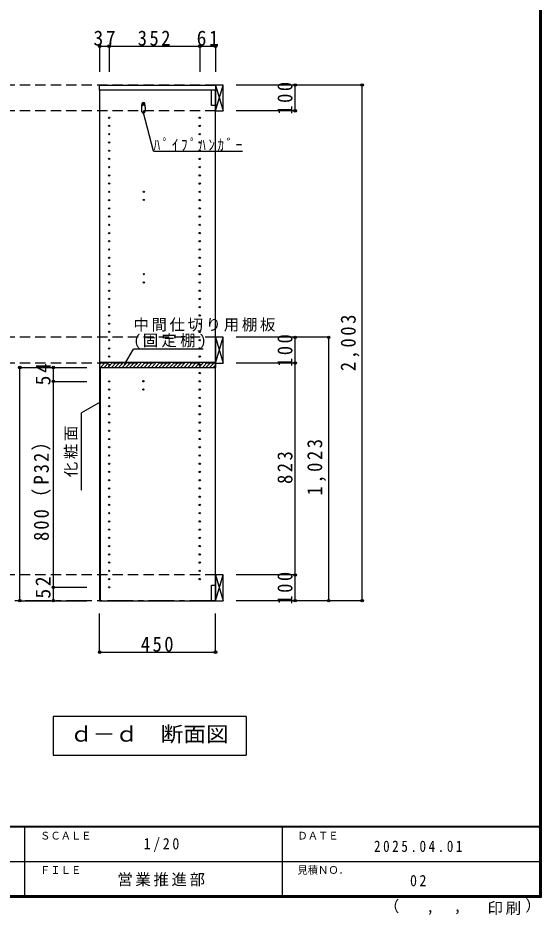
# Model space of a CAD drawing. Units: millimetres at full size, sheet at 1:20. Extents: x -8210 to 8210, y -5841 to 5773.
# Drawn here: x 6177 to 8210, y 119 to 3603 of the extents above; entities that cross this region are included whole.
import ezdxf
from ezdxf.enums import TextEntityAlignment as Align

# ---------------------------------------------------------------- set-up
doc = ezdxf.new("R2010")
doc.units = ezdxf.units.MM
doc.header["$LTSCALE"] = 20
doc.header["$PDMODE"] = 32
doc.header["$PDSIZE"] = 10
doc.linetypes.add('CHAIN1', pattern=[8, 5, -1, 1, -1])
doc.linetypes.add('DASHED2', pattern=[3, 2, -1])
for name, color, linetype in [('0-2_本体', 2, 'Continuous'), ('0-3_固定棚', 2, 'Continuous'), ('0-5', 4, 'Continuous'), ('0-6_ﾊﾟｲﾌﾟﾊﾝｶﾞｰ', 4, 'Continuous'), ('0-7_桟木・巾木', 2, 'Continuous'), ('0-8_引き出し', 2, 'Continuous'), ('0-A_文字', 7, 'Continuous'), ('0-B_寸法', 7, 'Continuous'), ('0-C_ハッチ', 4, 'Continuous'), ('F-1_枠', 6, 'Continuous'), ('F-A_文字', 7, 'Continuous')]:
    doc.layers.add(name, color=color, linetype=linetype)
doc.styles.add('ＭＳ ゴシック', font='')
doc.styles.get('ＭＳ ゴシック').set_extended_font_data('MS Gothic')

msp = doc.modelspace()

# ---------------------------------------------------------------- linework, layer by layer
at = {"layer": '0-2_本体'}
for p, q in [((6494.71, 3322.77), (6494.71, 3342.77)), ((6494.71, 3342.77), (6944.71, 3342.77)), ((6944.71, 3322.77), (6494.71, 3322.77)), ((6944.71, 3342.77), (6944.71, 3322.77))]:
    msp.add_line(p, q, dxfattribs=at)
at = {"layer": '0-3_固定棚'}
for p, q in [((6494.71, 2265.77), (6494.71, 2245.77)), ((6494.71, 2265.77), (6944.71, 2265.77)), ((6944.71, 2265.77), (6944.71, 2245.77)), ((6494.71, 2245.77), (6944.71, 2245.77)), ((6496.71, 2245.77), (6496.71, 1339.77))]:
    msp.add_line(p, q, dxfattribs=at)
at = {"layer": '0-5', "color": 3}
for p, q in [((6494.71, 3322.77), (6494.71, 1339.77)), ((6944.71, 3322.77), (6494.71, 3322.77)), ((6944.71, 1339.77), (6944.71, 3322.77)), ((6494.71, 1339.77), (6944.71, 1339.77))]:
    msp.add_line(p, q, dxfattribs=at)
at = {"layer": '0-5'}
for centre in [(6664.71, 3269.27), (6531.71, 3215.77), (6664.71, 3237.27), (6883.71, 3215.77), (6531.71, 3183.77), (6883.71, 3183.77), (6531.71, 3151.77), (6883.71, 3151.77), (6531.71, 3119.77), (6883.71, 3119.77), (6531.71, 3087.77), (6883.71, 3087.77), (6531.71, 3055.77), (6883.71, 3055.77), (6531.71, 3023.77), (6883.71, 3023.77), (6531.71, 2991.77), (6531.71, 2959.77), (6883.71, 2991.77), (6883.71, 2959.77), (6531.71, 2927.77), (6666.37, 2928.27), (6883.71, 2927.77), (6531.71, 2895.77), (6666.37, 2896.27), (6883.71, 2895.77), (6531.71, 2863.77), (6883.71, 2863.77), (6531.71, 2831.77), (6883.71, 2831.77), (6531.71, 2799.77), (6883.71, 2799.77), (6531.71, 2767.77), (6883.71, 2767.77), (6531.71, 2735.77), (6883.71, 2735.77), (6531.71, 2703.77), (6883.71, 2703.77), (6531.71, 2671.77), (6883.71, 2671.77), (6531.71, 2639.77), (6883.71, 2639.77), (6531.71, 2607.77), (6666.37, 2608.27), (6666.37, 2576.27), (6883.71, 2607.77), (6531.71, 2575.77), (6531.71, 2543.77), (6883.71, 2575.77), (6883.71, 2543.77), (6531.71, 2511.77), (6883.71, 2511.77), (6531.71, 2479.77), (6883.71, 2479.77), (6531.71, 2447.77), (6883.71, 2447.77), (6531.71, 2415.77), (6883.71, 2415.77), (6531.71, 2383.77), (6883.71, 2383.77), (6531.71, 2351.77), (6883.71, 2351.77), (6531.71, 2319.77), (6883.71, 2319.77), (6531.71, 2287.77), (6883.71, 2287.77), (6531.71, 2255.77), (6883.71, 2255.77), (6883.71, 2223.77), (6531.71, 2191.77), (6531.71, 2159.77), (6664.71, 2192.27), (6664.71, 2160.27), (6883.71, 2191.77), (6883.71, 2159.77), (6531.71, 2127.77), (6883.71, 2127.77), (6531.71, 2095.77), (6883.71, 2095.77), (6531.71, 2063.77), (6883.71, 2063.77), (6531.71, 2031.77), (6883.71, 2031.77), (6531.71, 1999.77), (6883.71, 1999.77), (6531.71, 1967.77), (6883.71, 1967.77), (6531.71, 1935.77), (6883.71, 1935.77), (6531.71, 1903.77), (6883.71, 1903.77), (6531.71, 1871.77), (6883.71, 1871.77), (6531.71, 1839.77), (6883.71, 1839.77), (6531.71, 1807.77), (6531.71, 1775.77), (6883.71, 1807.77), (6883.71, 1775.77), (6531.71, 1743.77), (6883.71, 1743.77), (6531.71, 1711.77), (6883.71, 1711.77), (6531.71, 1679.77), (6883.71, 1679.77), (6531.71, 1647.77), (6883.71, 1647.77), (6531.71, 1615.77), (6883.71, 1615.77), (6531.71, 1583.77), (6883.71, 1583.77), (6531.71, 1551.77), (6883.71, 1551.77), (6531.71, 1519.77), (6883.71, 1519.77), (6531.71, 1487.77), (6883.71, 1487.77), (6531.71, 1455.77), (6883.71, 1455.77), (6531.71, 1423.77), (6531.71, 1391.77), (6883.71, 1423.77)]:
    msp.add_circle(centre, 2.5, dxfattribs=at)
at = {"layer": '0-6_ﾊﾟｲﾌﾟﾊﾝｶﾞｰ', "color": 2}
for p, q in [((6657.21, 3257.27), (6657.21, 3242.27)), ((6672.21, 3257.27), (6672.21, 3242.27))]:
    msp.add_line(p, q, dxfattribs=at)
for centre, start, end in [((6664.71, 3257.27), 0, 180), ((6664.71, 3242.27), 180, 0)]:
    msp.add_arc(centre, 7.5, start, end, dxfattribs=at)
at = {"layer": '0-6_ﾊﾟｲﾌﾟﾊﾝｶﾞｰ', "color": 7}
for centre, radius, start, end in [((6703.32, 3255.76), 46.13, 162.96035, 178.115), ((6664.71, 3269.27), 5.5, 0, 180), ((6626.11, 3255.76), 46.13, 1.885, 17.03965)]:
    msp.add_arc(centre, radius, start, end, dxfattribs=at)
at = {"layer": '0-7_桟木・巾木'}
for p, q in [((6944.71, 3322.77), (6929.71, 3322.77)), ((6929.71, 3262.77), (6929.71, 3322.77)), ((6944.71, 3322.77), (6944.71, 3281.77)), ((6929.71, 1399.77), (6944.71, 1399.77)), ((6944.71, 1399.77), (6944.71, 1339.77))]:
    msp.add_line(p, q, dxfattribs=at)
for points in [[(6944.71, 3262.77), (6933.22, 3262.77), (6929.71, 3262.77)], [(6944.71, 1339.77), (6929.71, 1339.77), (6929.71, 1399.77)]]:
    msp.add_lwpolyline(points, dxfattribs=at)
at = {"layer": '0-8_引き出し', "color": 3}
for p, q in [((6944.71, 3342.77), (6944.71, 3242.77)), ((6974.71, 3342.77), (6944.71, 3342.77)), ((6974.71, 3242.77), (6974.71, 3342.77)), ((6944.71, 3242.77), (6974.71, 3242.77)), ((6944.71, 1439.77), (6944.71, 1339.77)), ((6974.71, 1439.77), (6944.71, 1439.77)), ((6974.71, 1339.77), (6974.71, 1439.77)), ((6944.71, 1339.77), (6974.71, 1339.77))]:
    msp.add_line(p, q, dxfattribs=at)
at = {"layer": '0-8_引き出し', "color": 7}
for p, q in [((6944.71, 3242.77), (6974.71, 3342.77)), ((6944.71, 3342.77), (6974.71, 3242.77)), ((6944.71, 2362.77), (6974.71, 2262.77)), ((6944.71, 2262.77), (6974.71, 2362.77)), ((6944.71, 1339.77), (6974.71, 1439.77)), ((6944.71, 1439.77), (6974.71, 1339.77))]:
    msp.add_line(p, q, dxfattribs=at)
at = {"layer": '0-8_引き出し', "color": 3}
msp.add_lwpolyline([(6974.71, 2262.77), (6974.71, 2362.77), (6944.71, 2362.77), (6944.71, 2262.77)], close=True, dxfattribs=at)
at = {"layer": '0-A_文字'}
for p, q in [((6704.45, 3086.47), (6664.71, 3234.77)), ((6704.45, 3086.47), (7049.45, 3086.47)), ((6591.1, 2256.71), (6626.12, 2317.36)), ((6826.12, 2317.36), (6626.12, 2317.36)), ((6897.5, 2317.36), (6626.12, 2317.36)), ((6496.71, 2110.88), (6424.71, 2069.32)), ((6424.71, 1769.32), (6424.71, 2069.32)), ((6314.71, 889.77), (6314.71, 739.77)), ((7064.71, 889.77), (6314.71, 889.77)), ((7064.71, 889.77), (7064.71, 739.77)), ((6314.71, 739.77), (7064.71, 739.77))]:
    msp.add_line(p, q, dxfattribs=at)
at = {"layer": '0-A_文字', "linetype": 'CHAIN1'}
msp.add_line((6944.71, 1339.77), (2014.71, 1339.77), dxfattribs=at)
at = {"layer": '0-B_寸法', "color": 4}
for p, q in [((6494.71, 3493.77), (6494.71, 3393.77)), ((6494.71, 3493.77), (6944.71, 3493.77)), ((6531.71, 3493.77), (6531.71, 3393.77)), ((6883.71, 3493.77), (6883.71, 3393.77)), ((6944.71, 3493.77), (6944.71, 3393.77)), ((7254.71, 3342.77), (7024.71, 3342.77)), ((7514.71, 3342.77), (7024.71, 3342.77)), ((7254.71, 3242.77), (7254.71, 3342.77)), ((7514.71, 1339.77), (7514.71, 3342.77)), ((7254.71, 3242.77), (7024.71, 3242.77)), ((7254.71, 2362.77), (7024.71, 2362.77)), ((7384.71, 2362.77), (7254.71, 2362.77)), ((7254.71, 2262.77), (7254.71, 2362.77)), ((7384.71, 1339.77), (7384.71, 2362.77)), ((6184.71, 1339.77), (6184.71, 2245.77)), ((6184.71, 2245.77), (6444.71, 2245.77)), ((6314.71, 2245.77), (6444.71, 2245.77)), ((6314.71, 2245.77), (6314.71, 2191.77)), ((7254.71, 2262.77), (7024.71, 2262.77)), ((7254.71, 1439.77), (7254.71, 2262.77)), ((6314.71, 2191.77), (6444.71, 2191.77)), ((6314.71, 2191.77), (6314.71, 1391.77)), ((7254.71, 1439.77), (7024.71, 1439.77)), ((7254.71, 1339.77), (7254.71, 1439.77)), ((6314.71, 1391.77), (6444.71, 1391.77)), ((6314.71, 1391.77), (6314.71, 1339.77)), ((6184.71, 1339.77), (6444.71, 1339.77)), ((6314.71, 1339.77), (6444.71, 1339.77)), ((7254.71, 1339.77), (7024.71, 1339.77)), ((7514.71, 1339.77), (7024.71, 1339.77)), ((7384.71, 1339.77), (7254.71, 1339.77)), ((6494.71, 1139.77), (6494.71, 1289.77)), ((6944.71, 1139.77), (6944.71, 1289.77)), ((6494.71, 1139.77), (6944.71, 1139.77))]:
    msp.add_line(p, q, dxfattribs=at)
at = {"layer": '0-B_寸法', "color": 4, "linetype": 'DASHED2'}
for p, q in [((6944.71, 3342.77), (2014.71, 3342.77)), ((6944.71, 3242.77), (2014.71, 3242.77)), ((6944.71, 2362.77), (2014.71, 2362.77)), ((6944.71, 2262.77), (2014.71, 2262.77)), ((6944.71, 1439.77), (2014.71, 1439.77))]:
    msp.add_line(p, q, dxfattribs=at)
at = {"layer": '0-B_寸法'}
for p in [(6494.71, 3493.77), (6531.71, 3493.77), (6883.71, 3493.77), (6944.71, 3493.77), (7254.71, 3342.77), (7514.71, 3342.77), (7254.71, 3242.77), (7254.71, 2362.77), (7384.71, 2362.77), (7254.71, 2262.77), (6184.71, 2245.77), (6314.71, 2245.77), (6314.71, 2191.77), (7254.71, 1439.77), (6314.71, 1391.77), (6184.71, 1339.77), (6314.71, 1339.77), (7254.71, 1339.77), (7384.71, 1339.77), (7514.71, 1339.77), (6494.71, 1139.77), (6944.71, 1139.77)]:
    msp.add_point(p, dxfattribs=at)
at = {"layer": '0-C_ハッチ'}
for p, q in [((6494.71, 2256.82), (6503.66, 2265.77)), ((6497.8, 2245.77), (6517.8, 2265.77)), ((6511.94, 2245.77), (6531.94, 2265.77)), ((6526.09, 2245.77), (6546.09, 2265.77)), ((6540.23, 2245.77), (6560.23, 2265.77)), ((6554.37, 2245.77), (6574.37, 2265.77)), ((6568.51, 2245.77), (6588.51, 2265.77)), ((6582.65, 2245.77), (6602.65, 2265.77)), ((6596.8, 2245.77), (6616.8, 2265.77)), ((6610.94, 2245.77), (6630.94, 2265.77)), ((6625.08, 2245.77), (6645.08, 2265.77)), ((6639.22, 2245.77), (6659.22, 2265.77)), ((6653.37, 2245.77), (6673.37, 2265.77)), ((6667.51, 2245.77), (6687.51, 2265.77)), ((6681.65, 2245.77), (6701.65, 2265.77)), ((6695.79, 2245.77), (6715.79, 2265.77)), ((6709.93, 2245.77), (6729.93, 2265.77)), ((6724.08, 2245.77), (6744.08, 2265.77)), ((6738.22, 2245.77), (6758.22, 2265.77)), ((6752.36, 2245.77), (6772.36, 2265.77)), ((6766.5, 2245.77), (6786.5, 2265.77)), ((6780.64, 2245.77), (6800.64, 2265.77)), ((6794.79, 2245.77), (6814.79, 2265.77)), ((6808.93, 2245.77), (6828.93, 2265.77)), ((6823.07, 2245.77), (6843.07, 2265.77)), ((6837.21, 2245.77), (6857.21, 2265.77)), ((6851.36, 2245.77), (6871.36, 2265.77)), ((6865.5, 2245.77), (6885.5, 2265.77)), ((6879.64, 2245.77), (6899.64, 2265.77)), ((6893.78, 2245.77), (6913.78, 2265.77)), ((6907.92, 2245.77), (6927.92, 2265.77)), ((6922.07, 2245.77), (6942.07, 2265.77)), ((6936.21, 2245.77), (6944.71, 2254.28))]:
    msp.add_line(p, q, dxfattribs=at)
at = {"layer": 'F-1_枠'}
for p, q in [((8203.33, 5773.33), (8203.33, 186.67)), ((8206.67, 5773.33), (8206.67, 186.67)), ((8210, 5773.33), (8210, 186.67)), ((8210, 463.33), (410, 463.33)), ((8210, 460), (410, 460)), ((6203.33, 460), (6203.33, 193.33)), ((7203.33, 460), (7203.33, 193.33)), ((4310, 326.67), (8203.33, 326.66)), ((8210, 193.33), (410, 193.33)), ((8210, 190), (410, 190)), ((8210, 186.67), (410, 186.67))]:
    msp.add_line(p, q, dxfattribs=at)

# ---------------------------------------------------------------- texts
at = {"layer": '0-A_文字', "style": 'ＭＳ ゴシック', "width": 1.1}
msp.add_text('ｄ－ｄ\u3000断面図', height=58.65, dxfattribs=at).set_placement((6379.71, 774.77), align=Align.BOTTOM_LEFT)
at = {"layer": '0-A_文字', "char_height": 43.99, "attachment_point": 7, "style": 'ＭＳ ゴシック'}
for s, insert in [('\\T1.39;\\W0.85;ﾊﾟｲﾌﾟﾊﾝｶﾞｰ', (6704.45, 3086.47)), ('\\T1.17;中間仕切り用棚板', (6626.12, 2384.92)), ('\\T1.21;(固定棚)', (6626.12, 2317.36))]:
    msp.add_mtext(s, dxfattribs=dict(at, insert=insert))
at = {"layer": '0-A_文字', "insert": (6409.71, 1819.32), "char_height": 43.99, "attachment_point": 7, "rotation": 90, "style": 'ＭＳ ゴシック'}
msp.add_mtext('\\T1.17;化粧面', dxfattribs=at)
at = {"layer": '0-B_寸法', "char_height": 58.65, "attachment_point": 7, "style": 'ＭＳ ゴシック'}
for s, insert in [('\\T1.27;\\W0.95;37', (6470.71, 3494.98)), ('\\T1.27;\\W0.9;352', (6642.71, 3494.98)), ('\\T1.27;\\W0.95;61', (6871.71, 3494.98)), ('\\T1.27;\\W0.9;450', (6654.71, 1140.98))]:
    msp.add_mtext(s, dxfattribs=dict(at, insert=insert))
at = {"layer": '0-B_寸法', "char_height": 58.65, "attachment_point": 7, "rotation": 90, "style": 'ＭＳ ゴシック'}
for s, insert in [('\\T1.27;\\W0.9;100', (7244.71, 3227.77)), ('\\T1.28;\\W0.9;2,003', (7504.71, 2231.27)), ('\\T1.27;\\W0.9;100', (7244.71, 2247.77)), ('\\T1.27;\\W0.95;54', (6304.71, 2176.27)), ('\\T1.28;\\W0.9;1,023', (7374.71, 1748.27)), ('\\T1.22;\\W0.9;800（P32）', (6304.71, 1571.77)), ('\\T1.27;\\W0.9;823', (7244.71, 1793.27)), ('\\T1.27;\\W0.95;52', (6304.71, 1348.04)), ('\\T1.27;\\W0.9;100', (7244.71, 1324.77))]:
    msp.add_mtext(s, dxfattribs=dict(at, insert=insert))
at = {"layer": 'F-A_文字', "style": 'ＭＳ ゴシック'}
for s, height, p in [('ＳＣＡＬＥ', 29.33, (6263.33, 403.33)), ('ＤＡＴＥ', 29.33, (7263.33, 403.33)), ('ＦＩＬＥ', 29.33, (6263.33, 270)), ('見積ＮＯ．', 29.33, (7263.33, 270)), ('（', 43.99, (7599.36, 117.79)), ('）', 43.99, (8148.94, 120.58)), (',', 43.99, (7870.13, 119.65)), (',', 43.99, (7764.19, 117.79))]:
    msp.add_text(s, height=height, dxfattribs=at).set_placement(p, align=Align.BOTTOM_LEFT)
at = {"layer": 'F-A_文字', "char_height": 43.99, "attachment_point": 7, "style": 'ＭＳ ゴシック'}
for s, insert in [('\\T1.38;\\W0.9;1/20', (6665.83, 363.33)), ('\\T1.39;\\W0.85;2025.04.01', (7560.83, 363.33)), ('\\T1.17;営業推進部', (6563.33, 230)), ('\\T1.36;\\W0.9;02', (7700.83, 230)), ('\\T1.17;印刷', (8002.1, 118.72))]:
    msp.add_mtext(s, dxfattribs=dict(at, insert=insert))

doc.saveas('drawing.dxf')
